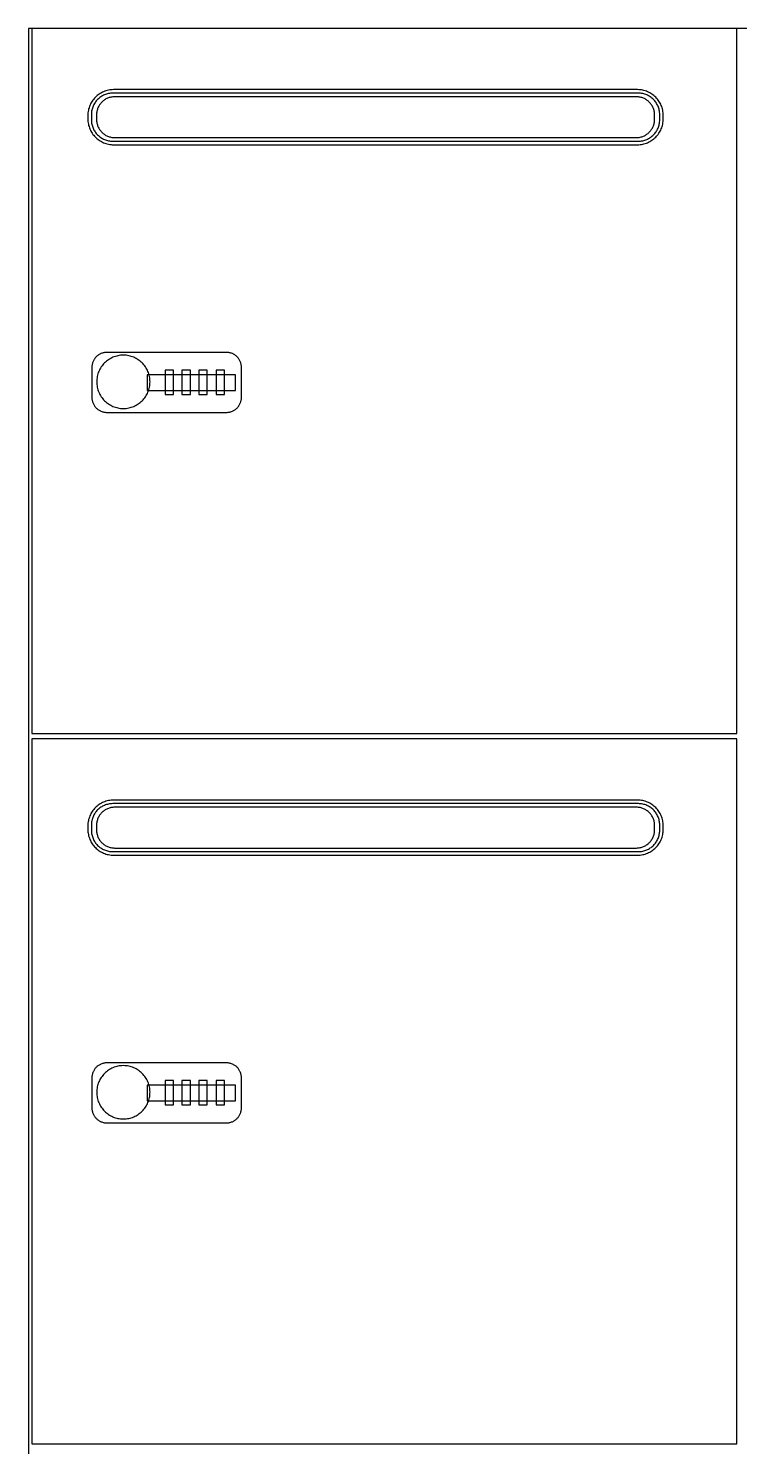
# Model space of a CAD drawing. Header units: millimetres. Extents: x 1075 to 13200, y 678 to 7235.
# Drawn here: x 8340 to 8740, y 1989 to 2788 of the extents above; entities that cross this region are included whole.
import ezdxf

# ---------------------------------------------------------------- set-up
doc = ezdxf.new("R2010")
doc.units = ezdxf.units.MM

msp = doc.modelspace()

# ---------------------------------------------------------------- linework, layer by layer
at = {"color": 0}
for points in [[(9140.53, 2787.76, 0), (8339.53, 2787.76, 0), (8339.53, 1187.76, 0), (9140.53, 1187.76, 0)], [(8738.53, 2787.76, 0), (8341.53, 2787.76, 0), (8341.53, 2390.76, 0), (8738.53, 2390.76, 0)], [(8697.03, 2738.74, 0), (8697.02, 2739.49, 0), (8696.96, 2740.23, 0), (8696.87, 2740.95, 0), (8696.74, 2741.67, 0), (8696.58, 2742.37, 0), (8696.38, 2743.06, 0), (8696.15, 2743.73, 0), (8695.89, 2744.39, 0), (8695.6, 2745.03, 0), (8695.28, 2745.66, 0), (8694.93, 2746.27, 0), (8694.55, 2746.86, 0), (8694.15, 2747.43, 0), (8693.72, 2747.97, 0), (8693.26, 2748.5, 0), (8692.78, 2749.01, 0), (8692.28, 2749.49, 0), (8691.75, 2749.94, 0), (8691.2, 2750.37, 0), (8690.63, 2750.78, 0), (8690.04, 2751.16, 0), (8689.43, 2751.51, 0), (8688.81, 2751.83, 0), (8688.16, 2752.12, 0), (8687.5, 2752.38, 0), (8686.83, 2752.61, 0), (8686.14, 2752.8, 0), (8685.44, 2752.97, 0), (8684.72, 2753.09, 0), (8684, 2753.19, 0), (8683.26, 2753.24, 0), (8682.51, 2753.26, 0), (8387.55, 2753.26, 0), (8386.81, 2753.24, 0), (8386.07, 2753.19, 0), (8385.35, 2753.09, 0), (8384.63, 2752.97, 0), (8383.93, 2752.8, 0), (8383.24, 2752.61, 0), (8382.57, 2752.38, 0), (8381.91, 2752.12, 0), (8381.26, 2751.83, 0), (8380.64, 2751.51, 0), (8380.03, 2751.16, 0), (8379.44, 2750.78, 0), (8378.87, 2750.37, 0), (8378.32, 2749.94, 0), (8377.79, 2749.49, 0), (8377.29, 2749.01, 0), (8376.81, 2748.5, 0), (8376.35, 2747.97, 0), (8375.92, 2747.43, 0), (8375.52, 2746.86, 0), (8375.14, 2746.27, 0), (8374.79, 2745.66, 0), (8374.47, 2745.03, 0), (8374.18, 2744.39, 0), (8373.92, 2743.73, 0), (8373.69, 2743.06, 0), (8373.49, 2742.37, 0), (8373.33, 2741.67, 0), (8373.2, 2740.95, 0), (8373.11, 2740.23, 0), (8373.05, 2739.49, 0), (8373.03, 2738.74, 0), (8373.03, 2736.78, 0), (8373.05, 2736.04, 0), (8373.11, 2735.3, 0), (8373.2, 2734.57, 0), (8373.33, 2733.86, 0), (8373.49, 2733.16, 0), (8373.69, 2732.47, 0), (8373.92, 2731.79, 0), (8374.18, 2731.13, 0), (8374.47, 2730.49, 0), (8374.79, 2729.86, 0), (8375.14, 2729.26, 0), (8375.52, 2728.67, 0), (8375.92, 2728.1, 0), (8376.35, 2727.55, 0), (8376.81, 2727.02, 0), (8377.29, 2726.52, 0), (8377.79, 2726.04, 0), (8378.32, 2725.58, 0), (8378.87, 2725.15, 0), (8379.44, 2724.74, 0), (8380.03, 2724.37, 0), (8380.64, 2724.02, 0), (8381.26, 2723.69, 0), (8381.91, 2723.4, 0), (8382.57, 2723.14, 0), (8383.24, 2722.92, 0), (8383.93, 2722.72, 0), (8384.63, 2722.56, 0), (8385.35, 2722.43, 0), (8386.07, 2722.34, 0), (8386.81, 2722.28, 0), (8387.55, 2722.26, 0), (8682.51, 2722.26, 0), (8683.26, 2722.28, 0), (8684, 2722.34, 0), (8684.72, 2722.43, 0), (8685.44, 2722.56, 0), (8686.14, 2722.72, 0), (8686.83, 2722.92, 0), (8687.5, 2723.14, 0), (8688.16, 2723.4, 0), (8688.81, 2723.69, 0), (8689.43, 2724.02, 0), (8690.04, 2724.37, 0), (8690.63, 2724.74, 0), (8691.2, 2725.15, 0), (8691.75, 2725.58, 0), (8692.28, 2726.04, 0), (8692.78, 2726.52, 0), (8693.26, 2727.02, 0), (8693.72, 2727.55, 0), (8694.15, 2728.1, 0), (8694.55, 2728.67, 0), (8694.93, 2729.26, 0), (8695.28, 2729.86, 0), (8695.6, 2730.49, 0), (8695.89, 2731.13, 0), (8696.15, 2731.79, 0), (8696.38, 2732.47, 0), (8696.58, 2733.16, 0), (8696.74, 2733.86, 0), (8696.87, 2734.57, 0), (8696.96, 2735.3, 0), (8697.02, 2736.04, 0), (8697.03, 2736.78, 0)], [(8695.03, 2739.26, 0), (8695.02, 2739.88, 0), (8694.97, 2740.49, 0), (8694.9, 2741.09, 0), (8694.79, 2741.68, 0), (8694.66, 2742.26, 0), (8694.49, 2742.83, 0), (8694.31, 2743.39, 0), (8694.09, 2743.93, 0), (8693.85, 2744.46, 0), (8693.59, 2744.98, 0), (8693.3, 2745.48, 0), (8692.98, 2745.97, 0), (8692.65, 2746.44, 0), (8692.29, 2746.89, 0), (8691.92, 2747.33, 0), (8691.52, 2747.74, 0), (8691.1, 2748.14, 0), (8690.67, 2748.52, 0), (8690.21, 2748.88, 0), (8689.74, 2749.21, 0), (8689.25, 2749.52, 0), (8688.75, 2749.81, 0), (8688.23, 2750.08, 0), (8687.7, 2750.32, 0), (8687.16, 2750.53, 0), (8686.6, 2750.72, 0), (8686.03, 2750.88, 0), (8685.45, 2751.02, 0), (8684.86, 2751.12, 0), (8684.26, 2751.2, 0), (8683.65, 2751.25, 0), (8683.03, 2751.26, 0), (8387.03, 2751.26, 0), (8386.42, 2751.25, 0), (8385.81, 2751.2, 0), (8385.21, 2751.12, 0), (8384.62, 2751.02, 0), (8384.04, 2750.88, 0), (8383.47, 2750.72, 0), (8382.91, 2750.53, 0), (8382.37, 2750.32, 0), (8381.84, 2750.08, 0), (8381.32, 2749.81, 0), (8380.82, 2749.52, 0), (8380.33, 2749.21, 0), (8379.86, 2748.88, 0), (8379.4, 2748.52, 0), (8378.97, 2748.14, 0), (8378.55, 2747.74, 0), (8378.15, 2747.33, 0), (8377.78, 2746.89, 0), (8377.42, 2746.44, 0), (8377.09, 2745.97, 0), (8376.77, 2745.48, 0), (8376.48, 2744.98, 0), (8376.22, 2744.46, 0), (8375.98, 2743.93, 0), (8375.76, 2743.39, 0), (8375.57, 2742.83, 0), (8375.41, 2742.26, 0), (8375.28, 2741.68, 0), (8375.17, 2741.09, 0), (8375.1, 2740.49, 0), (8375.05, 2739.88, 0), (8375.03, 2739.26, 0), (8375.03, 2736.26, 0), (8375.05, 2735.64, 0), (8375.1, 2735.04, 0), (8375.17, 2734.44, 0), (8375.28, 2733.85, 0), (8375.41, 2733.26, 0), (8375.57, 2732.7, 0), (8375.76, 2732.14, 0), (8375.98, 2731.59, 0), (8376.22, 2731.06, 0), (8376.48, 2730.54, 0), (8376.77, 2730.04, 0), (8377.09, 2729.56, 0), (8377.42, 2729.08, 0), (8377.78, 2728.63, 0), (8378.15, 2728.2, 0), (8378.55, 2727.78, 0), (8378.97, 2727.38, 0), (8379.4, 2727, 0), (8379.86, 2726.65, 0), (8380.33, 2726.31, 0), (8380.82, 2726, 0), (8381.32, 2725.71, 0), (8381.84, 2725.45, 0), (8382.37, 2725.21, 0), (8382.91, 2724.99, 0), (8383.47, 2724.8, 0), (8384.04, 2724.64, 0), (8384.62, 2724.51, 0), (8385.21, 2724.4, 0), (8385.81, 2724.32, 0), (8386.42, 2724.28, 0), (8387.03, 2724.26, 0), (8683.03, 2724.26, 0), (8683.65, 2724.28, 0), (8684.26, 2724.32, 0), (8684.86, 2724.4, 0), (8685.45, 2724.51, 0), (8686.03, 2724.64, 0), (8686.6, 2724.8, 0), (8687.16, 2724.99, 0), (8687.7, 2725.21, 0), (8688.23, 2725.45, 0), (8688.75, 2725.71, 0), (8689.25, 2726, 0), (8689.74, 2726.31, 0), (8690.21, 2726.65, 0), (8690.67, 2727, 0), (8691.1, 2727.38, 0), (8691.52, 2727.78, 0), (8691.92, 2728.2, 0), (8692.29, 2728.63, 0), (8692.65, 2729.08, 0), (8692.98, 2729.56, 0), (8693.3, 2730.04, 0), (8693.59, 2730.54, 0), (8693.85, 2731.06, 0), (8694.09, 2731.59, 0), (8694.31, 2732.14, 0), (8694.49, 2732.7, 0), (8694.66, 2733.26, 0), (8694.79, 2733.85, 0), (8694.9, 2734.44, 0), (8694.97, 2735.04, 0), (8695.02, 2735.64, 0), (8695.03, 2736.26, 0)], [(8692.14, 2739.07, 0), (8692.13, 2739.59, 0), (8692.09, 2740.11, 0), (8692.03, 2740.61, 0), (8691.94, 2741.11, 0), (8691.82, 2741.61, 0), (8691.69, 2742.09, 0), (8691.53, 2742.56, 0), (8691.34, 2743.02, 0), (8691.14, 2743.47, 0), (8690.92, 2743.91, 0), (8690.67, 2744.34, 0), (8690.41, 2744.75, 0), (8690.12, 2745.15, 0), (8689.82, 2745.53, 0), (8689.5, 2745.9, 0), (8689.16, 2746.25, 0), (8688.81, 2746.59, 0), (8688.44, 2746.91, 0), (8688.06, 2747.21, 0), (8687.66, 2747.49, 0), (8687.25, 2747.76, 0), (8686.82, 2748, 0), (8686.38, 2748.23, 0), (8685.93, 2748.43, 0), (8685.47, 2748.61, 0), (8685, 2748.77, 0), (8684.52, 2748.91, 0), (8684.03, 2749.03, 0), (8683.53, 2749.11, 0), (8683.02, 2749.18, 0), (8682.5, 2749.22, 0), (8681.98, 2749.23, 0), (8388.09, 2749.23, 0), (8387.57, 2749.22, 0), (8387.05, 2749.18, 0), (8386.54, 2749.11, 0), (8386.04, 2749.03, 0), (8385.55, 2748.91, 0), (8385.07, 2748.77, 0), (8384.6, 2748.61, 0), (8384.14, 2748.43, 0), (8383.69, 2748.23, 0), (8383.25, 2748, 0), (8382.82, 2747.76, 0), (8382.41, 2747.49, 0), (8382.01, 2747.21, 0), (8381.63, 2746.91, 0), (8381.26, 2746.59, 0), (8380.9, 2746.25, 0), (8380.57, 2745.9, 0), (8380.25, 2745.53, 0), (8379.95, 2745.15, 0), (8379.66, 2744.75, 0), (8379.4, 2744.34, 0), (8379.15, 2743.91, 0), (8378.93, 2743.47, 0), (8378.73, 2743.02, 0), (8378.54, 2742.56, 0), (8378.38, 2742.09, 0), (8378.25, 2741.61, 0), (8378.13, 2741.11, 0), (8378.04, 2740.61, 0), (8377.98, 2740.11, 0), (8377.94, 2739.59, 0), (8377.93, 2739.07, 0), (8377.93, 2736.46, 0), (8377.94, 2735.93, 0), (8377.98, 2735.42, 0), (8378.04, 2734.91, 0), (8378.13, 2734.41, 0), (8378.25, 2733.92, 0), (8378.38, 2733.44, 0), (8378.54, 2732.96, 0), (8378.73, 2732.5, 0), (8378.93, 2732.05, 0), (8379.15, 2731.61, 0), (8379.4, 2731.19, 0), (8379.66, 2730.78, 0), (8379.95, 2730.38, 0), (8380.25, 2729.99, 0), (8380.57, 2729.62, 0), (8380.9, 2729.27, 0), (8381.26, 2728.93, 0), (8381.63, 2728.61, 0), (8382.01, 2728.31, 0), (8382.41, 2728.03, 0), (8382.82, 2727.76, 0), (8383.25, 2727.52, 0), (8383.69, 2727.29, 0), (8384.14, 2727.09, 0), (8384.6, 2726.91, 0), (8385.07, 2726.75, 0), (8385.55, 2726.61, 0), (8386.04, 2726.5, 0), (8386.54, 2726.41, 0), (8387.05, 2726.34, 0), (8387.57, 2726.3, 0), (8388.09, 2726.29, 0), (8681.98, 2726.29, 0), (8682.5, 2726.3, 0), (8683.02, 2726.34, 0), (8683.53, 2726.41, 0), (8684.03, 2726.5, 0), (8684.52, 2726.61, 0), (8685, 2726.75, 0), (8685.47, 2726.91, 0), (8685.93, 2727.09, 0), (8686.38, 2727.29, 0), (8686.82, 2727.52, 0), (8687.25, 2727.76, 0), (8687.66, 2728.03, 0), (8688.06, 2728.31, 0), (8688.44, 2728.61, 0), (8688.81, 2728.93, 0), (8689.16, 2729.27, 0), (8689.5, 2729.62, 0), (8689.82, 2729.99, 0), (8690.12, 2730.38, 0), (8690.41, 2730.78, 0), (8690.67, 2731.19, 0), (8690.92, 2731.61, 0), (8691.14, 2732.05, 0), (8691.34, 2732.5, 0), (8691.53, 2732.96, 0), (8691.69, 2733.44, 0), (8691.82, 2733.92, 0), (8691.94, 2734.41, 0), (8692.03, 2734.91, 0), (8692.09, 2735.42, 0), (8692.13, 2735.93, 0), (8692.14, 2736.46, 0)], [(8459.53, 2596.92, 0.48), (8459.51, 2597.35, 0.48), (8459.48, 2597.78, 0.48), (8459.43, 2598.2, 0.48), (8459.35, 2598.61, 0.48), (8459.26, 2599.02, 0.48), (8459.15, 2599.42, 0.48), (8459.02, 2599.81, 0.48), (8458.86, 2600.19, 0.48), (8458.7, 2600.56, 0.48), (8458.51, 2600.92, 0.48), (8458.31, 2601.27, 0.48), (8458.09, 2601.61, 0.48), (8457.86, 2601.94, 0.48), (8457.61, 2602.26, 0.48), (8457.34, 2602.57, 0.48), (8457.06, 2602.86, 0.48), (8456.77, 2603.14, 0.48), (8456.47, 2603.4, 0.48), (8456.15, 2603.65, 0.48), (8455.82, 2603.88, 0.48), (8455.48, 2604.1, 0.48), (8455.13, 2604.3, 0.48), (8454.77, 2604.49, 0.48), (8454.39, 2604.66, 0.48), (8454.01, 2604.81, 0.48), (8453.62, 2604.94, 0.48), (8453.22, 2605.05, 0.48), (8452.82, 2605.15, 0.48), (8452.4, 2605.22, 0.48), (8451.98, 2605.28, 0.48), (8451.56, 2605.31, 0.48), (8451.13, 2605.32, 0.48), (8383.7, 2605.32, 0.48), (8383.27, 2605.31, 0.48), (8382.84, 2605.28, 0.48), (8382.42, 2605.22, 0.48), (8382.01, 2605.15, 0.48), (8381.6, 2605.05, 0.48), (8381.21, 2604.94, 0.48), (8380.82, 2604.81, 0.48), (8380.43, 2604.66, 0.48), (8380.06, 2604.49, 0.48), (8379.7, 2604.3, 0.48), (8379.35, 2604.1, 0.48), (8379.01, 2603.88, 0.48), (8378.68, 2603.65, 0.48), (8378.36, 2603.4, 0.48), (8378.06, 2603.14, 0.48), (8377.76, 2602.86, 0.48), (8377.49, 2602.57, 0.48), (8377.22, 2602.26, 0.48), (8376.97, 2601.94, 0.48), (8376.74, 2601.61, 0.48), (8376.52, 2601.27, 0.48), (8376.32, 2600.92, 0.48), (8376.13, 2600.56, 0.48), (8375.96, 2600.19, 0.48), (8375.81, 2599.81, 0.48), (8375.68, 2599.42, 0.48), (8375.57, 2599.02, 0.48), (8375.47, 2598.61, 0.48), (8375.4, 2598.2, 0.48), (8375.35, 2597.78, 0.48), (8375.31, 2597.35, 0.48), (8375.3, 2596.92, 0.48), (8375.3, 2579.95, 0.48), (8375.31, 2579.52, 0.48), (8375.35, 2579.09, 0.48), (8375.4, 2578.67, 0.48), (8375.47, 2578.26, 0.48), (8375.57, 2577.85, 0.48), (8375.68, 2577.46, 0.48), (8375.81, 2577.07, 0.48), (8375.96, 2576.68, 0.48), (8376.13, 2576.31, 0.48), (8376.32, 2575.95, 0.48), (8376.52, 2575.6, 0.48), (8376.74, 2575.26, 0.48), (8376.97, 2574.93, 0.48), (8377.22, 2574.61, 0.48), (8377.49, 2574.31, 0.48), (8377.76, 2574.01, 0.48), (8378.06, 2573.74, 0.48), (8378.36, 2573.47, 0.48), (8378.68, 2573.22, 0.48), (8379.01, 2572.99, 0.48), (8379.35, 2572.77, 0.48), (8379.7, 2572.57, 0.48), (8380.06, 2572.38, 0.48), (8380.43, 2572.21, 0.48), (8380.82, 2572.06, 0.48), (8381.21, 2571.93, 0.48), (8381.6, 2571.82, 0.48), (8382.01, 2571.72, 0.48), (8382.42, 2571.65, 0.48), (8382.84, 2571.6, 0.48), (8383.27, 2571.56, 0.48), (8383.7, 2571.55, 0.48), (8451.13, 2571.55, 0.48), (8451.56, 2571.56, 0.48), (8451.98, 2571.6, 0.48), (8452.4, 2571.65, 0.48), (8452.82, 2571.72, 0.48), (8453.22, 2571.82, 0.48), (8453.62, 2571.93, 0.48), (8454.01, 2572.06, 0.48), (8454.39, 2572.21, 0.48), (8454.77, 2572.38, 0.48), (8455.13, 2572.57, 0.48), (8455.48, 2572.77, 0.48), (8455.82, 2572.99, 0.48), (8456.15, 2573.22, 0.48), (8456.47, 2573.47, 0.48), (8456.77, 2573.74, 0.48), (8457.06, 2574.01, 0.48), (8457.34, 2574.31, 0.48), (8457.61, 2574.61, 0.48), (8457.86, 2574.93, 0.48), (8458.09, 2575.26, 0.48), (8458.31, 2575.6, 0.48), (8458.51, 2575.95, 0.48), (8458.7, 2576.31, 0.48), (8458.86, 2576.68, 0.48), (8459.02, 2577.07, 0.48), (8459.15, 2577.46, 0.48), (8459.26, 2577.85, 0.48), (8459.35, 2578.26, 0.48), (8459.43, 2578.67, 0.48), (8459.48, 2579.09, 0.48), (8459.51, 2579.52, 0.48), (8459.53, 2579.95, 0.48)], [(8408.03, 2588.76, 0.48), (8408.01, 2589.53, 0.48), (8407.96, 2590.29, 0.48), (8407.86, 2591.04, 0.48), (8407.73, 2591.78, 0.48), (8407.56, 2592.51, 0.48), (8407.36, 2593.22, 0.48), (8407.12, 2593.92, 0.48), (8406.85, 2594.6, 0.48), (8406.55, 2595.26, 0.48), (8406.22, 2595.91, 0.48), (8405.86, 2596.54, 0.48), (8405.47, 2597.15, 0.48), (8405.05, 2597.74, 0.48), (8404.6, 2598.3, 0.48), (8404.13, 2598.85, 0.48), (8403.64, 2599.37, 0.48), (8403.11, 2599.87, 0.48), (8402.57, 2600.34, 0.48), (8402, 2600.78, 0.48), (8401.41, 2601.2, 0.48), (8400.8, 2601.59, 0.48), (8400.18, 2601.95, 0.48), (8399.53, 2602.29, 0.48), (8398.86, 2602.59, 0.48), (8398.18, 2602.86, 0.48), (8397.49, 2603.09, 0.48), (8396.77, 2603.29, 0.48), (8396.05, 2603.46, 0.48), (8395.31, 2603.59, 0.48), (8394.56, 2603.69, 0.48), (8393.8, 2603.75, 0.48), (8393.03, 2603.77, 0.48), (8392.25, 2603.75, 0.48), (8391.49, 2603.69, 0.48), (8390.74, 2603.59, 0.48), (8390, 2603.46, 0.48), (8389.28, 2603.29, 0.48), (8388.57, 2603.09, 0.48), (8387.87, 2602.86, 0.48), (8387.19, 2602.59, 0.48), (8386.52, 2602.29, 0.48), (8385.88, 2601.95, 0.48), (8385.25, 2601.59, 0.48), (8384.64, 2601.2, 0.48), (8384.05, 2600.78, 0.48), (8383.48, 2600.34, 0.48), (8382.94, 2599.87, 0.48), (8382.42, 2599.37, 0.48), (8381.92, 2598.85, 0.48), (8381.45, 2598.3, 0.48), (8381, 2597.74, 0.48), (8380.58, 2597.15, 0.48), (8380.19, 2596.54, 0.48), (8379.83, 2595.91, 0.48), (8379.5, 2595.26, 0.48), (8379.2, 2594.6, 0.48), (8378.93, 2593.92, 0.48), (8378.69, 2593.22, 0.48), (8378.49, 2592.51, 0.48), (8378.32, 2591.78, 0.48), (8378.19, 2591.04, 0.48), (8378.1, 2590.29, 0.48), (8378.04, 2589.53, 0.48), (8378.02, 2588.76, 0.48), (8378.04, 2587.99, 0.48), (8378.1, 2587.23, 0.48), (8378.19, 2586.48, 0.48), (8378.32, 2585.74, 0.48), (8378.49, 2585.01, 0.48), (8378.69, 2584.3, 0.48), (8378.93, 2583.6, 0.48), (8379.2, 2582.92, 0.48), (8379.5, 2582.26, 0.48), (8379.83, 2581.61, 0.48), (8380.19, 2580.98, 0.48), (8380.58, 2580.37, 0.48), (8381, 2579.78, 0.48), (8381.45, 2579.22, 0.48), (8381.92, 2578.67, 0.48), (8382.42, 2578.15, 0.48), (8382.94, 2577.65, 0.48), (8383.48, 2577.18, 0.48), (8384.05, 2576.74, 0.48), (8384.64, 2576.32, 0.48), (8385.25, 2575.93, 0.48), (8385.88, 2575.56, 0.48), (8386.52, 2575.23, 0.48), (8387.19, 2574.93, 0.48), (8387.87, 2574.66, 0.48), (8388.57, 2574.43, 0.48), (8389.28, 2574.22, 0.48), (8390, 2574.06, 0.48), (8390.74, 2573.92, 0.48), (8391.49, 2573.83, 0.48), (8392.25, 2573.77, 0.48), (8393.03, 2573.75, 0.48), (8393.8, 2573.77, 0.48), (8394.56, 2573.83, 0.48), (8395.31, 2573.92, 0.48), (8396.05, 2574.06, 0.48), (8396.77, 2574.22, 0.48), (8397.49, 2574.43, 0.48), (8398.18, 2574.66, 0.48), (8398.86, 2574.93, 0.48), (8399.53, 2575.23, 0.48), (8400.18, 2575.56, 0.48), (8400.8, 2575.93, 0.48), (8401.41, 2576.32, 0.48), (8402, 2576.74, 0.48), (8402.57, 2577.18, 0.48), (8403.11, 2577.65, 0.48), (8403.64, 2578.15, 0.48), (8404.13, 2578.67, 0.48), (8404.6, 2579.22, 0.48), (8405.05, 2579.78, 0.48), (8405.47, 2580.37, 0.48), (8405.86, 2580.98, 0.48), (8406.22, 2581.61, 0.48), (8406.55, 2582.26, 0.48), (8406.85, 2582.92, 0.48), (8407.12, 2583.6, 0.48), (8407.36, 2584.3, 0.48), (8407.56, 2585.01, 0.48), (8407.73, 2585.74, 0.48), (8407.86, 2586.48, 0.48), (8407.96, 2587.23, 0.48), (8408.01, 2587.99, 0.48)], [(8421.23, 2595.36, 0.48), (8416.48, 2595.36, 0.48), (8416.48, 2581.64, 0.48), (8421.23, 2581.64, 0.48)], [(8430.75, 2595.36, 0.48), (8425.99, 2595.36, 0.48), (8425.99, 2581.64, 0.48), (8430.75, 2581.64, 0.48)], [(8440.28, 2595.36, 0.48), (8435.53, 2595.36, 0.48), (8435.53, 2581.64, 0.48), (8440.28, 2581.64, 0.48)], [(8450.01, 2595.36, 0.48), (8445.25, 2595.36, 0.48), (8445.25, 2581.64, 0.48), (8450.01, 2581.64, 0.48)], [(8456.16, 2592.77, 0.48), (8406.48, 2592.77, 0.48), (8406.48, 2583.97, 0.48), (8456.16, 2583.97, 0.48)], [(8738.53, 2387.76, 0), (8341.53, 2387.76, 0), (8341.53, 1990.76, 0), (8738.53, 1990.76, 0)], [(8697.03, 2338.74, 0), (8697.02, 2339.49, 0), (8696.96, 2340.23, 0), (8696.87, 2340.95, 0), (8696.74, 2341.67, 0), (8696.58, 2342.37, 0), (8696.38, 2343.06, 0), (8696.15, 2343.73, 0), (8695.89, 2344.39, 0), (8695.6, 2345.03, 0), (8695.28, 2345.66, 0), (8694.93, 2346.27, 0), (8694.55, 2346.86, 0), (8694.15, 2347.43, 0), (8693.72, 2347.97, 0), (8693.26, 2348.5, 0), (8692.78, 2349.01, 0), (8692.28, 2349.49, 0), (8691.75, 2349.94, 0), (8691.2, 2350.37, 0), (8690.63, 2350.78, 0), (8690.04, 2351.16, 0), (8689.43, 2351.51, 0), (8688.81, 2351.83, 0), (8688.16, 2352.12, 0), (8687.5, 2352.38, 0), (8686.83, 2352.61, 0), (8686.14, 2352.8, 0), (8685.44, 2352.97, 0), (8684.72, 2353.09, 0), (8684, 2353.19, 0), (8683.26, 2353.24, 0), (8682.51, 2353.26, 0), (8387.55, 2353.26, 0), (8386.81, 2353.24, 0), (8386.07, 2353.19, 0), (8385.35, 2353.09, 0), (8384.63, 2352.97, 0), (8383.93, 2352.8, 0), (8383.24, 2352.61, 0), (8382.57, 2352.38, 0), (8381.91, 2352.12, 0), (8381.26, 2351.83, 0), (8380.64, 2351.51, 0), (8380.03, 2351.16, 0), (8379.44, 2350.78, 0), (8378.87, 2350.37, 0), (8378.32, 2349.94, 0), (8377.79, 2349.49, 0), (8377.29, 2349.01, 0), (8376.81, 2348.5, 0), (8376.35, 2347.97, 0), (8375.92, 2347.43, 0), (8375.52, 2346.86, 0), (8375.14, 2346.27, 0), (8374.79, 2345.66, 0), (8374.47, 2345.03, 0), (8374.18, 2344.39, 0), (8373.92, 2343.73, 0), (8373.69, 2343.06, 0), (8373.49, 2342.37, 0), (8373.33, 2341.67, 0), (8373.2, 2340.95, 0), (8373.11, 2340.23, 0), (8373.05, 2339.49, 0), (8373.03, 2338.74, 0), (8373.03, 2336.78, 0), (8373.05, 2336.04, 0), (8373.11, 2335.3, 0), (8373.2, 2334.57, 0), (8373.33, 2333.86, 0), (8373.49, 2333.16, 0), (8373.69, 2332.47, 0), (8373.92, 2331.79, 0), (8374.18, 2331.13, 0), (8374.47, 2330.49, 0), (8374.79, 2329.86, 0), (8375.14, 2329.26, 0), (8375.52, 2328.67, 0), (8375.92, 2328.1, 0), (8376.35, 2327.55, 0), (8376.81, 2327.02, 0), (8377.29, 2326.52, 0), (8377.79, 2326.04, 0), (8378.32, 2325.58, 0), (8378.87, 2325.15, 0), (8379.44, 2324.74, 0), (8380.03, 2324.37, 0), (8380.64, 2324.02, 0), (8381.26, 2323.69, 0), (8381.91, 2323.4, 0), (8382.57, 2323.14, 0), (8383.24, 2322.92, 0), (8383.93, 2322.72, 0), (8384.63, 2322.56, 0), (8385.35, 2322.43, 0), (8386.07, 2322.34, 0), (8386.81, 2322.28, 0), (8387.55, 2322.26, 0), (8682.51, 2322.26, 0), (8683.26, 2322.28, 0), (8684, 2322.34, 0), (8684.72, 2322.43, 0), (8685.44, 2322.56, 0), (8686.14, 2322.72, 0), (8686.83, 2322.92, 0), (8687.5, 2323.14, 0), (8688.16, 2323.4, 0), (8688.81, 2323.69, 0), (8689.43, 2324.02, 0), (8690.04, 2324.37, 0), (8690.63, 2324.74, 0), (8691.2, 2325.15, 0), (8691.75, 2325.58, 0), (8692.28, 2326.04, 0), (8692.78, 2326.52, 0), (8693.26, 2327.02, 0), (8693.72, 2327.55, 0), (8694.15, 2328.1, 0), (8694.55, 2328.67, 0), (8694.93, 2329.26, 0), (8695.28, 2329.86, 0), (8695.6, 2330.49, 0), (8695.89, 2331.13, 0), (8696.15, 2331.79, 0), (8696.38, 2332.47, 0), (8696.58, 2333.16, 0), (8696.74, 2333.86, 0), (8696.87, 2334.57, 0), (8696.96, 2335.3, 0), (8697.02, 2336.04, 0), (8697.03, 2336.78, 0)], [(8695.03, 2339.26, 0), (8695.02, 2339.88, 0), (8694.97, 2340.49, 0), (8694.9, 2341.09, 0), (8694.79, 2341.68, 0), (8694.66, 2342.26, 0), (8694.49, 2342.83, 0), (8694.31, 2343.39, 0), (8694.09, 2343.93, 0), (8693.85, 2344.46, 0), (8693.59, 2344.98, 0), (8693.3, 2345.48, 0), (8692.98, 2345.97, 0), (8692.65, 2346.44, 0), (8692.29, 2346.89, 0), (8691.92, 2347.33, 0), (8691.52, 2347.74, 0), (8691.1, 2348.14, 0), (8690.67, 2348.52, 0), (8690.21, 2348.88, 0), (8689.74, 2349.21, 0), (8689.25, 2349.52, 0), (8688.75, 2349.81, 0), (8688.23, 2350.08, 0), (8687.7, 2350.32, 0), (8687.16, 2350.53, 0), (8686.6, 2350.72, 0), (8686.03, 2350.88, 0), (8685.45, 2351.02, 0), (8684.86, 2351.12, 0), (8684.26, 2351.2, 0), (8683.65, 2351.25, 0), (8683.03, 2351.26, 0), (8387.03, 2351.26, 0), (8386.42, 2351.25, 0), (8385.81, 2351.2, 0), (8385.21, 2351.12, 0), (8384.62, 2351.02, 0), (8384.04, 2350.88, 0), (8383.47, 2350.72, 0), (8382.91, 2350.53, 0), (8382.37, 2350.32, 0), (8381.84, 2350.08, 0), (8381.32, 2349.81, 0), (8380.82, 2349.52, 0), (8380.33, 2349.21, 0), (8379.86, 2348.88, 0), (8379.4, 2348.52, 0), (8378.97, 2348.14, 0), (8378.55, 2347.74, 0), (8378.15, 2347.33, 0), (8377.78, 2346.89, 0), (8377.42, 2346.44, 0), (8377.09, 2345.97, 0), (8376.77, 2345.48, 0), (8376.48, 2344.98, 0), (8376.22, 2344.46, 0), (8375.98, 2343.93, 0), (8375.76, 2343.39, 0), (8375.57, 2342.83, 0), (8375.41, 2342.26, 0), (8375.28, 2341.68, 0), (8375.17, 2341.09, 0), (8375.1, 2340.49, 0), (8375.05, 2339.88, 0), (8375.03, 2339.26, 0), (8375.03, 2336.26, 0), (8375.05, 2335.64, 0), (8375.1, 2335.04, 0), (8375.17, 2334.44, 0), (8375.28, 2333.85, 0), (8375.41, 2333.26, 0), (8375.57, 2332.7, 0), (8375.76, 2332.14, 0), (8375.98, 2331.59, 0), (8376.22, 2331.06, 0), (8376.48, 2330.54, 0), (8376.77, 2330.04, 0), (8377.09, 2329.56, 0), (8377.42, 2329.08, 0), (8377.78, 2328.63, 0), (8378.15, 2328.2, 0), (8378.55, 2327.78, 0), (8378.97, 2327.38, 0), (8379.4, 2327, 0), (8379.86, 2326.65, 0), (8380.33, 2326.31, 0), (8380.82, 2326, 0), (8381.32, 2325.71, 0), (8381.84, 2325.45, 0), (8382.37, 2325.21, 0), (8382.91, 2324.99, 0), (8383.47, 2324.8, 0), (8384.04, 2324.64, 0), (8384.62, 2324.51, 0), (8385.21, 2324.4, 0), (8385.81, 2324.32, 0), (8386.42, 2324.28, 0), (8387.03, 2324.26, 0), (8683.03, 2324.26, 0), (8683.65, 2324.28, 0), (8684.26, 2324.32, 0), (8684.86, 2324.4, 0), (8685.45, 2324.51, 0), (8686.03, 2324.64, 0), (8686.6, 2324.8, 0), (8687.16, 2324.99, 0), (8687.7, 2325.21, 0), (8688.23, 2325.45, 0), (8688.75, 2325.71, 0), (8689.25, 2326, 0), (8689.74, 2326.31, 0), (8690.21, 2326.65, 0), (8690.67, 2327, 0), (8691.1, 2327.38, 0), (8691.52, 2327.78, 0), (8691.92, 2328.2, 0), (8692.29, 2328.63, 0), (8692.65, 2329.08, 0), (8692.98, 2329.56, 0), (8693.3, 2330.04, 0), (8693.59, 2330.54, 0), (8693.85, 2331.06, 0), (8694.09, 2331.59, 0), (8694.31, 2332.14, 0), (8694.49, 2332.7, 0), (8694.66, 2333.26, 0), (8694.79, 2333.85, 0), (8694.9, 2334.44, 0), (8694.97, 2335.04, 0), (8695.02, 2335.64, 0), (8695.03, 2336.26, 0)], [(8692.14, 2339.07, 0), (8692.13, 2339.59, 0), (8692.09, 2340.11, 0), (8692.03, 2340.61, 0), (8691.94, 2341.11, 0), (8691.82, 2341.61, 0), (8691.69, 2342.09, 0), (8691.53, 2342.56, 0), (8691.34, 2343.02, 0), (8691.14, 2343.47, 0), (8690.92, 2343.91, 0), (8690.67, 2344.34, 0), (8690.41, 2344.75, 0), (8690.12, 2345.15, 0), (8689.82, 2345.53, 0), (8689.5, 2345.9, 0), (8689.16, 2346.25, 0), (8688.81, 2346.59, 0), (8688.44, 2346.91, 0), (8688.06, 2347.21, 0), (8687.66, 2347.49, 0), (8687.25, 2347.76, 0), (8686.82, 2348, 0), (8686.38, 2348.23, 0), (8685.93, 2348.43, 0), (8685.47, 2348.61, 0), (8685, 2348.77, 0), (8684.52, 2348.91, 0), (8684.03, 2349.03, 0), (8683.53, 2349.11, 0), (8683.02, 2349.18, 0), (8682.5, 2349.22, 0), (8681.98, 2349.23, 0), (8388.09, 2349.23, 0), (8387.57, 2349.22, 0), (8387.05, 2349.18, 0), (8386.54, 2349.11, 0), (8386.04, 2349.03, 0), (8385.55, 2348.91, 0), (8385.07, 2348.77, 0), (8384.6, 2348.61, 0), (8384.14, 2348.43, 0), (8383.69, 2348.23, 0), (8383.25, 2348, 0), (8382.82, 2347.76, 0), (8382.41, 2347.49, 0), (8382.01, 2347.21, 0), (8381.63, 2346.91, 0), (8381.26, 2346.59, 0), (8380.9, 2346.25, 0), (8380.57, 2345.9, 0), (8380.25, 2345.53, 0), (8379.95, 2345.15, 0), (8379.66, 2344.75, 0), (8379.4, 2344.34, 0), (8379.15, 2343.91, 0), (8378.93, 2343.47, 0), (8378.73, 2343.02, 0), (8378.54, 2342.56, 0), (8378.38, 2342.09, 0), (8378.25, 2341.61, 0), (8378.13, 2341.11, 0), (8378.04, 2340.61, 0), (8377.98, 2340.11, 0), (8377.94, 2339.59, 0), (8377.93, 2339.07, 0), (8377.93, 2336.46, 0), (8377.94, 2335.93, 0), (8377.98, 2335.42, 0), (8378.04, 2334.91, 0), (8378.13, 2334.41, 0), (8378.25, 2333.92, 0), (8378.38, 2333.44, 0), (8378.54, 2332.96, 0), (8378.73, 2332.5, 0), (8378.93, 2332.05, 0), (8379.15, 2331.61, 0), (8379.4, 2331.19, 0), (8379.66, 2330.78, 0), (8379.95, 2330.38, 0), (8380.25, 2329.99, 0), (8380.57, 2329.62, 0), (8380.9, 2329.27, 0), (8381.26, 2328.93, 0), (8381.63, 2328.61, 0), (8382.01, 2328.31, 0), (8382.41, 2328.03, 0), (8382.82, 2327.76, 0), (8383.25, 2327.52, 0), (8383.69, 2327.29, 0), (8384.14, 2327.09, 0), (8384.6, 2326.91, 0), (8385.07, 2326.75, 0), (8385.55, 2326.61, 0), (8386.04, 2326.5, 0), (8386.54, 2326.41, 0), (8387.05, 2326.34, 0), (8387.57, 2326.3, 0), (8388.09, 2326.29, 0), (8681.98, 2326.29, 0), (8682.5, 2326.3, 0), (8683.02, 2326.34, 0), (8683.53, 2326.41, 0), (8684.03, 2326.5, 0), (8684.52, 2326.61, 0), (8685, 2326.75, 0), (8685.47, 2326.91, 0), (8685.93, 2327.09, 0), (8686.38, 2327.29, 0), (8686.82, 2327.52, 0), (8687.25, 2327.76, 0), (8687.66, 2328.03, 0), (8688.06, 2328.31, 0), (8688.44, 2328.61, 0), (8688.81, 2328.93, 0), (8689.16, 2329.27, 0), (8689.5, 2329.62, 0), (8689.82, 2329.99, 0), (8690.12, 2330.38, 0), (8690.41, 2330.78, 0), (8690.67, 2331.19, 0), (8690.92, 2331.61, 0), (8691.14, 2332.05, 0), (8691.34, 2332.5, 0), (8691.53, 2332.96, 0), (8691.69, 2333.44, 0), (8691.82, 2333.92, 0), (8691.94, 2334.41, 0), (8692.03, 2334.91, 0), (8692.09, 2335.42, 0), (8692.13, 2335.93, 0), (8692.14, 2336.46, 0)], [(8459.53, 2196.92, 0.48), (8459.51, 2197.35, 0.48), (8459.48, 2197.78, 0.48), (8459.43, 2198.2, 0.48), (8459.35, 2198.61, 0.48), (8459.26, 2199.02, 0.48), (8459.15, 2199.42, 0.48), (8459.02, 2199.81, 0.48), (8458.86, 2200.19, 0.48), (8458.7, 2200.56, 0.48), (8458.51, 2200.92, 0.48), (8458.31, 2201.27, 0.48), (8458.09, 2201.61, 0.48), (8457.86, 2201.94, 0.48), (8457.61, 2202.26, 0.48), (8457.34, 2202.57, 0.48), (8457.06, 2202.86, 0.48), (8456.77, 2203.14, 0.48), (8456.47, 2203.4, 0.48), (8456.15, 2203.65, 0.48), (8455.82, 2203.88, 0.48), (8455.48, 2204.1, 0.48), (8455.13, 2204.3, 0.48), (8454.77, 2204.49, 0.48), (8454.39, 2204.66, 0.48), (8454.01, 2204.81, 0.48), (8453.62, 2204.94, 0.48), (8453.22, 2205.05, 0.48), (8452.82, 2205.15, 0.48), (8452.4, 2205.22, 0.48), (8451.98, 2205.28, 0.48), (8451.56, 2205.31, 0.48), (8451.13, 2205.32, 0.48), (8383.7, 2205.32, 0.48), (8383.27, 2205.31, 0.48), (8382.84, 2205.28, 0.48), (8382.42, 2205.22, 0.48), (8382.01, 2205.15, 0.48), (8381.6, 2205.05, 0.48), (8381.21, 2204.94, 0.48), (8380.82, 2204.81, 0.48), (8380.43, 2204.66, 0.48), (8380.06, 2204.49, 0.48), (8379.7, 2204.3, 0.48), (8379.35, 2204.1, 0.48), (8379.01, 2203.88, 0.48), (8378.68, 2203.65, 0.48), (8378.36, 2203.4, 0.48), (8378.06, 2203.14, 0.48), (8377.76, 2202.86, 0.48), (8377.49, 2202.57, 0.48), (8377.22, 2202.26, 0.48), (8376.97, 2201.94, 0.48), (8376.74, 2201.61, 0.48), (8376.52, 2201.27, 0.48), (8376.32, 2200.92, 0.48), (8376.13, 2200.56, 0.48), (8375.96, 2200.19, 0.48), (8375.81, 2199.81, 0.48), (8375.68, 2199.42, 0.48), (8375.57, 2199.02, 0.48), (8375.47, 2198.61, 0.48), (8375.4, 2198.2, 0.48), (8375.35, 2197.78, 0.48), (8375.31, 2197.35, 0.48), (8375.3, 2196.92, 0.48), (8375.3, 2179.95, 0.48), (8375.31, 2179.52, 0.48), (8375.35, 2179.09, 0.48), (8375.4, 2178.67, 0.48), (8375.47, 2178.26, 0.48), (8375.57, 2177.85, 0.48), (8375.68, 2177.46, 0.48), (8375.81, 2177.07, 0.48), (8375.96, 2176.68, 0.48), (8376.13, 2176.31, 0.48), (8376.32, 2175.95, 0.48), (8376.52, 2175.6, 0.48), (8376.74, 2175.26, 0.48), (8376.97, 2174.93, 0.48), (8377.22, 2174.61, 0.48), (8377.49, 2174.31, 0.48), (8377.76, 2174.01, 0.48), (8378.06, 2173.74, 0.48), (8378.36, 2173.47, 0.48), (8378.68, 2173.22, 0.48), (8379.01, 2172.99, 0.48), (8379.35, 2172.77, 0.48), (8379.7, 2172.57, 0.48), (8380.06, 2172.38, 0.48), (8380.43, 2172.21, 0.48), (8380.82, 2172.06, 0.48), (8381.21, 2171.93, 0.48), (8381.6, 2171.82, 0.48), (8382.01, 2171.72, 0.48), (8382.42, 2171.65, 0.48), (8382.84, 2171.6, 0.48), (8383.27, 2171.56, 0.48), (8383.7, 2171.55, 0.48), (8451.13, 2171.55, 0.48), (8451.56, 2171.56, 0.48), (8451.98, 2171.6, 0.48), (8452.4, 2171.65, 0.48), (8452.82, 2171.72, 0.48), (8453.22, 2171.82, 0.48), (8453.62, 2171.93, 0.48), (8454.01, 2172.06, 0.48), (8454.39, 2172.21, 0.48), (8454.77, 2172.38, 0.48), (8455.13, 2172.57, 0.48), (8455.48, 2172.77, 0.48), (8455.82, 2172.99, 0.48), (8456.15, 2173.22, 0.48), (8456.47, 2173.47, 0.48), (8456.77, 2173.74, 0.48), (8457.06, 2174.01, 0.48), (8457.34, 2174.31, 0.48), (8457.61, 2174.61, 0.48), (8457.86, 2174.93, 0.48), (8458.09, 2175.26, 0.48), (8458.31, 2175.6, 0.48), (8458.51, 2175.95, 0.48), (8458.7, 2176.31, 0.48), (8458.86, 2176.68, 0.48), (8459.02, 2177.07, 0.48), (8459.15, 2177.46, 0.48), (8459.26, 2177.85, 0.48), (8459.35, 2178.26, 0.48), (8459.43, 2178.67, 0.48), (8459.48, 2179.09, 0.48), (8459.51, 2179.52, 0.48), (8459.53, 2179.95, 0.48)], [(8408.03, 2188.76, 0.48), (8408.01, 2189.53, 0.48), (8407.96, 2190.29, 0.48), (8407.86, 2191.04, 0.48), (8407.73, 2191.78, 0.48), (8407.56, 2192.51, 0.48), (8407.36, 2193.22, 0.48), (8407.12, 2193.92, 0.48), (8406.85, 2194.6, 0.48), (8406.55, 2195.26, 0.48), (8406.22, 2195.91, 0.48), (8405.86, 2196.54, 0.48), (8405.47, 2197.15, 0.48), (8405.05, 2197.74, 0.48), (8404.6, 2198.3, 0.48), (8404.13, 2198.85, 0.48), (8403.64, 2199.37, 0.48), (8403.11, 2199.87, 0.48), (8402.57, 2200.34, 0.48), (8402, 2200.78, 0.48), (8401.41, 2201.2, 0.48), (8400.8, 2201.59, 0.48), (8400.18, 2201.95, 0.48), (8399.53, 2202.29, 0.48), (8398.86, 2202.59, 0.48), (8398.18, 2202.86, 0.48), (8397.49, 2203.09, 0.48), (8396.77, 2203.29, 0.48), (8396.05, 2203.46, 0.48), (8395.31, 2203.59, 0.48), (8394.56, 2203.69, 0.48), (8393.8, 2203.75, 0.48), (8393.03, 2203.77, 0.48), (8392.25, 2203.75, 0.48), (8391.49, 2203.69, 0.48), (8390.74, 2203.59, 0.48), (8390, 2203.46, 0.48), (8389.28, 2203.29, 0.48), (8388.57, 2203.09, 0.48), (8387.87, 2202.86, 0.48), (8387.19, 2202.59, 0.48), (8386.52, 2202.29, 0.48), (8385.88, 2201.95, 0.48), (8385.25, 2201.59, 0.48), (8384.64, 2201.2, 0.48), (8384.05, 2200.78, 0.48), (8383.48, 2200.34, 0.48), (8382.94, 2199.87, 0.48), (8382.42, 2199.37, 0.48), (8381.92, 2198.85, 0.48), (8381.45, 2198.3, 0.48), (8381, 2197.74, 0.48), (8380.58, 2197.15, 0.48), (8380.19, 2196.54, 0.48), (8379.83, 2195.91, 0.48), (8379.5, 2195.26, 0.48), (8379.2, 2194.6, 0.48), (8378.93, 2193.92, 0.48), (8378.69, 2193.22, 0.48), (8378.49, 2192.51, 0.48), (8378.32, 2191.78, 0.48), (8378.19, 2191.04, 0.48), (8378.1, 2190.29, 0.48), (8378.04, 2189.53, 0.48), (8378.02, 2188.76, 0.48), (8378.04, 2187.99, 0.48), (8378.1, 2187.23, 0.48), (8378.19, 2186.48, 0.48), (8378.32, 2185.74, 0.48), (8378.49, 2185.01, 0.48), (8378.69, 2184.3, 0.48), (8378.93, 2183.6, 0.48), (8379.2, 2182.92, 0.48), (8379.5, 2182.26, 0.48), (8379.83, 2181.61, 0.48), (8380.19, 2180.98, 0.48), (8380.58, 2180.37, 0.48), (8381, 2179.78, 0.48), (8381.45, 2179.22, 0.48), (8381.92, 2178.67, 0.48), (8382.42, 2178.15, 0.48), (8382.94, 2177.65, 0.48), (8383.48, 2177.18, 0.48), (8384.05, 2176.74, 0.48), (8384.64, 2176.32, 0.48), (8385.25, 2175.93, 0.48), (8385.88, 2175.56, 0.48), (8386.52, 2175.23, 0.48), (8387.19, 2174.93, 0.48), (8387.87, 2174.66, 0.48), (8388.57, 2174.43, 0.48), (8389.28, 2174.22, 0.48), (8390, 2174.06, 0.48), (8390.74, 2173.92, 0.48), (8391.49, 2173.83, 0.48), (8392.25, 2173.77, 0.48), (8393.03, 2173.75, 0.48), (8393.8, 2173.77, 0.48), (8394.56, 2173.83, 0.48), (8395.31, 2173.92, 0.48), (8396.05, 2174.06, 0.48), (8396.77, 2174.22, 0.48), (8397.49, 2174.43, 0.48), (8398.18, 2174.66, 0.48), (8398.86, 2174.93, 0.48), (8399.53, 2175.23, 0.48), (8400.18, 2175.56, 0.48), (8400.8, 2175.93, 0.48), (8401.41, 2176.32, 0.48), (8402, 2176.74, 0.48), (8402.57, 2177.18, 0.48), (8403.11, 2177.65, 0.48), (8403.64, 2178.15, 0.48), (8404.13, 2178.67, 0.48), (8404.6, 2179.22, 0.48), (8405.05, 2179.78, 0.48), (8405.47, 2180.37, 0.48), (8405.86, 2180.98, 0.48), (8406.22, 2181.61, 0.48), (8406.55, 2182.26, 0.48), (8406.85, 2182.92, 0.48), (8407.12, 2183.6, 0.48), (8407.36, 2184.3, 0.48), (8407.56, 2185.01, 0.48), (8407.73, 2185.74, 0.48), (8407.86, 2186.48, 0.48), (8407.96, 2187.23, 0.48), (8408.01, 2187.99, 0.48)], [(8456.16, 2192.77, 0.48), (8406.48, 2192.77, 0.48), (8406.48, 2183.97, 0.48), (8456.16, 2183.97, 0.48)], [(8421.23, 2195.36, 0.48), (8416.48, 2195.36, 0.48), (8416.48, 2181.64, 0.48), (8421.23, 2181.64, 0.48)], [(8430.75, 2195.36, 0.48), (8425.99, 2195.36, 0.48), (8425.99, 2181.64, 0.48), (8430.75, 2181.64, 0.48)], [(8440.28, 2195.36, 0.48), (8435.53, 2195.36, 0.48), (8435.53, 2181.64, 0.48), (8440.28, 2181.64, 0.48)], [(8450.01, 2195.36, 0.48), (8445.25, 2195.36, 0.48), (8445.25, 2181.64, 0.48), (8450.01, 2181.64, 0.48)]]:
    msp.add_polyline3d(points, close=True, dxfattribs=at)

doc.saveas('drawing.dxf')
